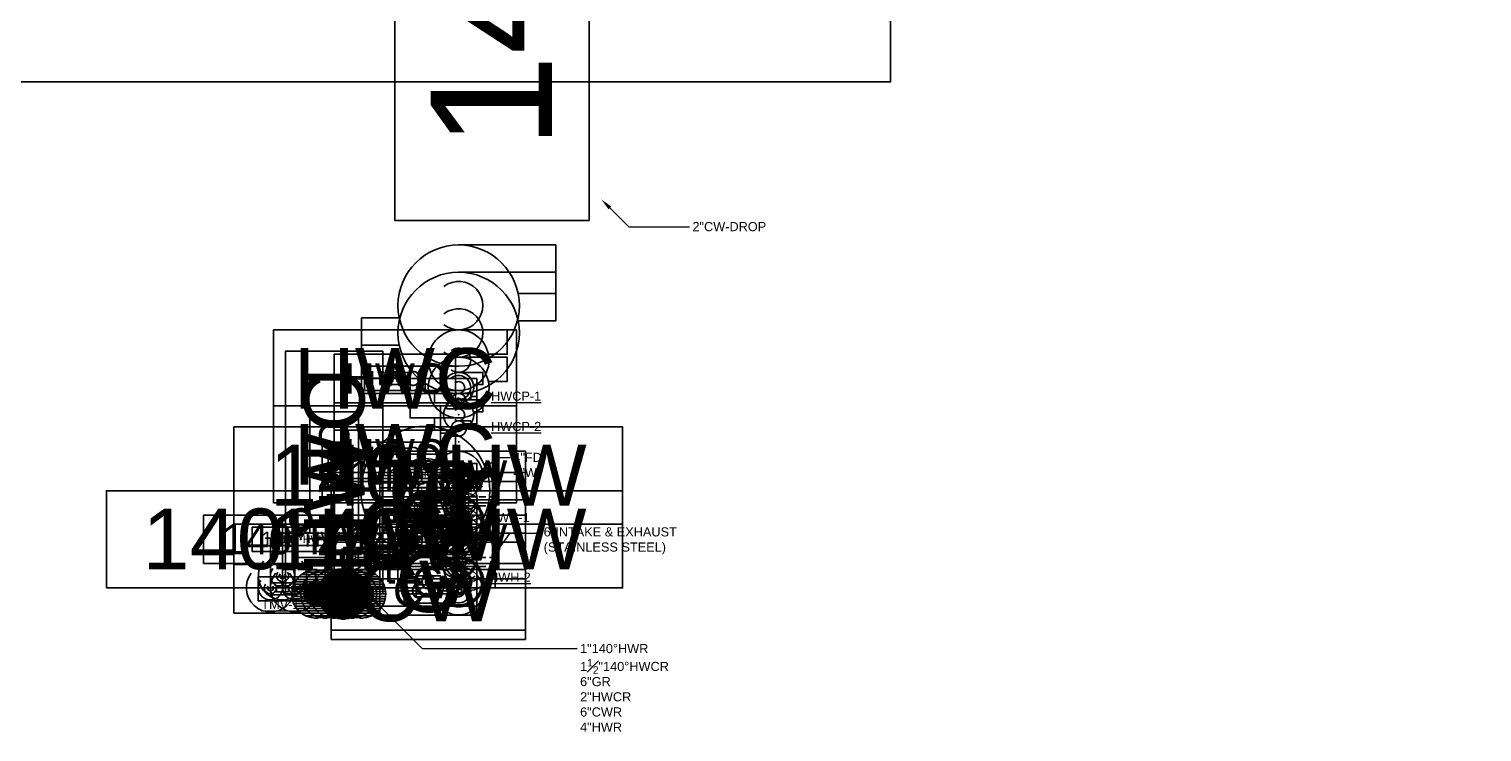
# Model space of a CAD drawing. Extents: x -6836 to 13740, y -142 to 3166.
# Drawn here: x 1045 to 1763, y 472 to 819 of the extents above; entities that cross this region are included whole.
import ezdxf
from ezdxf import colors
from ezdxf.entities.mleader import LeaderData, LeaderLine
from ezdxf.enums import TextEntityAlignment as Align
from ezdxf.math import Vec2, Vec3

# ---------------------------------------------------------------- set-up
doc = ezdxf.new("R2010")
doc.units = 0
doc.header["$LTSCALE"] = 18
doc.header["$MEASUREMENT"] = 0
doc.linetypes.add('VENT', pattern=[0.3, 0.2, -0.1])
for name, color, linetype, lineweight in [('G-ANNO-TEXT', 70, 'Continuous', 0), ('P-GAS-N', 3, 'Continuous', 60), ('P-GAS-N @ 1 (1)', 3, 'Continuous', 60), ('P-GAS-N @ 192', 3, 'Continuous', 60), ('P-GAS-N @ 384', 3, 'Continuous', 60), ('P-GAS-N @ 48', 3, 'Continuous', 60), ('P-GAS-N @ 96', 3, 'Continuous', 60)]:
    doc.layers.add(name, color=color, linetype=linetype, lineweight=lineweight)
for name, color, linetype in [('P-14HW-N', 3, 'Continuous'), ('P-14HW-N @ 1 (1)', 3, 'Continuous'), ('P-14HW-N @ 192', 3, 'Continuous'), ('P-14HW-N @ 384', 3, 'Continuous'), ('P-14HW-N @ 48', 3, 'Continuous'), ('P-14HW-N @ 768', 3, 'Continuous'), ('P-14HW-N @ 96', 3, 'Continuous'), ('P-14HWC-N', 6, 'Continuous'), ('P-14HWC-N @ 1', 6, 'Continuous'), ('P-14HWC-N @ 192', 6, 'Continuous'), ('P-14HWC-N @ 384', 6, 'Continuous'), ('P-14HWC-N @ 48', 6, 'Continuous'), ('P-14HWC-N @ 96', 6, 'Continuous'), ('P-CW-N', 4, 'Continuous'), ('P-CW-N @ 1 (1)', 4, 'Continuous'), ('P-CW-N @ 192', 4, 'Continuous'), ('P-CW-N @ 384', 4, 'Continuous'), ('P-CW-N @ 48', 4, 'Continuous'), ('P-CW-N @ 96', 4, 'Continuous'), ('P-EQMT-N', 3, 'Continuous'), ('P-EQMT-N @ 1', 3, 'Continuous'), ('P-EQMT-N @ 192', 3, 'Continuous'), ('P-EQMT-N @ 384', 3, 'Continuous'), ('P-EQMT-N @ 48', 3, 'Continuous'), ('P-EQMT-N @ 96', 3, 'Continuous'), ('P-HW-N', 1, 'Continuous'), ('P-HW-N @ 1 (1)', 1, 'Continuous'), ('P-HW-N @ 192', 1, 'Continuous'), ('P-HW-N @ 384', 1, 'Continuous'), ('P-HW-N @ 48', 1, 'Continuous'), ('P-HW-N @ 96', 1, 'Continuous'), ('P-HWC-N', 2, 'Continuous'), ('P-HWC-N @ 1 (1)', 2, 'Continuous'), ('P-HWC-N @ 192', 2, 'Continuous'), ('P-HWC-N @ 384', 2, 'Continuous'), ('P-HWC-N @ 48', 2, 'Continuous'), ('P-HWC-N @ 96', 2, 'Continuous'), ('P-SAN-N', 6, 'Continuous'), ('P-SAN-N @ 1 (1)', 6, 'Continuous'), ('P-SAN-N @ 192', 6, 'Continuous'), ('P-SAN-N @ 384', 6, 'Continuous'), ('P-SAN-N @ 48', 6, 'Continuous'), ('P-SAN-N @ 96', 6, 'Continuous'), ('P-SANV-N', 5, 'VENT'), ('P-SANV-N @ 1 (1)', 5, 'VENT'), ('P-SANV-N @ 192', 5, 'VENT'), ('P-SANV-N @ 384', 5, 'VENT'), ('P-SANV-N @ 48', 5, 'VENT'), ('P-SANV-N @ 96', 5, 'VENT'), ('P-TP-N', 6, 'Continuous'), ('P-TP-N @ 1 (1)', 6, 'Continuous'), ('P-TP-N @ 192', 6, 'Continuous'), ('P-TP-N @ 384', 6, 'Continuous'), ('P-TP-N @ 48', 6, 'Continuous'), ('P-TP-N @ 96', 6, 'Continuous')]:
    doc.layers.add(name, color=color, linetype=linetype)
doc.styles.add('Arial', font='arial.ttf')

# ---------------------------------------------------------------- blocks, each defined once
blk = doc.blocks.new('*U8')
at = {"linetype": 'Continuous'}
for p, q in [((0, 0.0312), (0, 0.0856)), ((-0.0224, 0.0652), (0.0206, 0.0652))]:
    blk.add_line(p, q, dxfattribs=at)
blk.add_lwpolyline([(0.0625, -0.0312), (-0.0625, -0.0312), (-0.0625, 0.0312), (0.0625, 0.0312)], close=True, dxfattribs=at)
blk = doc.blocks.new('*U2252')
at = {"layer": 'P-EQMT-N @ 1'}
blk.add_blockref('*U8', (1169.999952, 542.5), dxfattribs=at)
at = {"layer": 'P-EQMT-N @ 192', "xscale": 192, "yscale": 192, "zscale": 192}
blk.add_blockref('*U8', (1169.999952, 542.5), dxfattribs=at)
at = {"layer": 'P-EQMT-N @ 384', "xscale": 384, "yscale": 384, "zscale": 384}
blk.add_blockref('*U8', (1169.999952, 542.5), dxfattribs=at)
at = {"layer": 'P-EQMT-N @ 48', "xscale": 48, "yscale": 48, "zscale": 48}
blk.add_blockref('*U8', (1169.999952, 542.5), dxfattribs=at)
at = {"layer": 'P-EQMT-N @ 96', "xscale": 96, "yscale": 96, "zscale": 96}
blk.add_blockref('*U8', (1169.999952, 542.5), dxfattribs=at)
blk = doc.blocks.new('*U3')
at = {"linetype": 'Continuous'}
blk.add_arc((0, 0), 0.0311, 232.567, 127.433, dxfattribs=at)
blk = doc.blocks.new('*U2253')
at = {"layer": 'P-CW-N @ 1 (1)', "rotation": 270}
blk.add_blockref('*U3', (1176, 543), dxfattribs=at)
at = {"layer": 'P-CW-N @ 192', "xscale": 192, "yscale": 192, "zscale": 192, "rotation": 270}
blk.add_blockref('*U3', (1176, 543), dxfattribs=at)
at = {"layer": 'P-CW-N @ 384', "xscale": 384, "yscale": 384, "zscale": 384, "rotation": 270}
blk.add_blockref('*U3', (1176, 543), dxfattribs=at)
at = {"layer": 'P-CW-N @ 48', "xscale": 48, "yscale": 48, "zscale": 48, "rotation": 270}
blk.add_blockref('*U3', (1176, 543), dxfattribs=at)
at = {"layer": 'P-CW-N @ 96', "xscale": 96, "yscale": 96, "zscale": 96, "rotation": 270}
blk.add_blockref('*U3', (1176, 543), dxfattribs=at)
blk = doc.blocks.new('*U2254')
at = {"layer": 'P-14HW-N @ 1 (1)', "rotation": 270}
blk.add_blockref('*U3', (1164, 543), dxfattribs=at)
at = {"layer": 'P-14HW-N @ 192', "xscale": 192, "yscale": 192, "zscale": 192, "rotation": 270}
blk.add_blockref('*U3', (1164, 543), dxfattribs=at)
at = {"layer": 'P-14HW-N @ 384', "xscale": 384, "yscale": 384, "zscale": 384, "rotation": 270}
blk.add_blockref('*U3', (1164, 543), dxfattribs=at)
at = {"layer": 'P-14HW-N @ 48', "xscale": 48, "yscale": 48, "zscale": 48, "rotation": 270}
blk.add_blockref('*U3', (1164, 543), dxfattribs=at)
at = {"layer": 'P-14HW-N @ 96', "xscale": 96, "yscale": 96, "zscale": 96, "rotation": 270}
blk.add_blockref('*U3', (1164, 543), dxfattribs=at)
blk = doc.blocks.new('*U2255')
at = {"layer": 'P-HW-N @ 1 (1)', "rotation": 270}
blk.add_blockref('*U3', (1170, 549), dxfattribs=at)
at = {"layer": 'P-HW-N @ 192', "xscale": 192, "yscale": 192, "zscale": 192, "rotation": 270}
blk.add_blockref('*U3', (1170, 549), dxfattribs=at)
at = {"layer": 'P-HW-N @ 384', "xscale": 384, "yscale": 384, "zscale": 384, "rotation": 270}
blk.add_blockref('*U3', (1170, 549), dxfattribs=at)
at = {"layer": 'P-HW-N @ 48', "xscale": 48, "yscale": 48, "zscale": 48, "rotation": 270}
blk.add_blockref('*U3', (1170, 549), dxfattribs=at)
at = {"layer": 'P-HW-N @ 96', "xscale": 96, "yscale": 96, "zscale": 96, "rotation": 270}
blk.add_blockref('*U3', (1170, 549), dxfattribs=at)
blk = doc.blocks.new('*U2256')
at = {"layer": 'P-14HW-N @ 1 (1)'}
blk.add_blockref('*U3', (1257, 567), dxfattribs=at)
at = {"layer": 'P-14HW-N @ 192', "xscale": 192, "yscale": 192, "zscale": 192}
blk.add_blockref('*U3', (1257, 567), dxfattribs=at)
at = {"layer": 'P-14HW-N @ 384', "xscale": 384, "yscale": 384, "zscale": 384}
blk.add_blockref('*U3', (1257, 567), dxfattribs=at)
at = {"layer": 'P-14HW-N @ 48', "xscale": 48, "yscale": 48, "zscale": 48}
blk.add_blockref('*U3', (1257, 567), dxfattribs=at)
at = {"layer": 'P-14HW-N @ 96', "xscale": 96, "yscale": 96, "zscale": 96}
blk.add_blockref('*U3', (1257, 567), dxfattribs=at)
blk = doc.blocks.new('*U2257')
at = {"layer": 'P-CW-N @ 1 (1)'}
blk.add_blockref('*U3', (1257, 571.5), dxfattribs=at)
at = {"layer": 'P-CW-N @ 192', "xscale": 192, "yscale": 192, "zscale": 192}
blk.add_blockref('*U3', (1257, 571.5), dxfattribs=at)
at = {"layer": 'P-CW-N @ 384', "xscale": 384, "yscale": 384, "zscale": 384}
blk.add_blockref('*U3', (1257, 571.5), dxfattribs=at)
at = {"layer": 'P-CW-N @ 48', "xscale": 48, "yscale": 48, "zscale": 48}
blk.add_blockref('*U3', (1257, 571.5), dxfattribs=at)
at = {"layer": 'P-CW-N @ 96', "xscale": 96, "yscale": 96, "zscale": 96}
blk.add_blockref('*U3', (1257, 571.5), dxfattribs=at)
blk = doc.blocks.new('*U2258')
at = {"layer": 'P-14HW-N @ 1 (1)'}
blk.add_blockref('*U3', (1257, 598.5), dxfattribs=at)
at = {"layer": 'P-14HW-N @ 192', "xscale": 192, "yscale": 192, "zscale": 192}
blk.add_blockref('*U3', (1257, 598.5), dxfattribs=at)
at = {"layer": 'P-14HW-N @ 384', "xscale": 384, "yscale": 384, "zscale": 384}
blk.add_blockref('*U3', (1257, 598.5), dxfattribs=at)
at = {"layer": 'P-14HW-N @ 48', "xscale": 48, "yscale": 48, "zscale": 48}
blk.add_blockref('*U3', (1257, 598.5), dxfattribs=at)
at = {"layer": 'P-14HW-N @ 96', "xscale": 96, "yscale": 96, "zscale": 96}
blk.add_blockref('*U3', (1257, 598.5), dxfattribs=at)
blk = doc.blocks.new('*U2259')
at = {"layer": 'P-CW-N @ 1 (1)'}
blk.add_blockref('*U3', (1257, 541.5), dxfattribs=at)
at = {"layer": 'P-CW-N @ 192', "xscale": 192, "yscale": 192, "zscale": 192}
blk.add_blockref('*U3', (1257, 541.5), dxfattribs=at)
at = {"layer": 'P-CW-N @ 384', "xscale": 384, "yscale": 384, "zscale": 384}
blk.add_blockref('*U3', (1257, 541.5), dxfattribs=at)
at = {"layer": 'P-CW-N @ 48', "xscale": 48, "yscale": 48, "zscale": 48}
blk.add_blockref('*U3', (1257, 541.5), dxfattribs=at)
at = {"layer": 'P-CW-N @ 96', "xscale": 96, "yscale": 96, "zscale": 96}
blk.add_blockref('*U3', (1257, 541.5), dxfattribs=at)
blk = doc.blocks.new('*U2260')
at = {"layer": 'P-GAS-N @ 1 (1)'}
blk.add_blockref('*U3', (1257, 576), dxfattribs=at)
at = {"layer": 'P-GAS-N @ 192', "xscale": 192, "yscale": 192, "zscale": 192}
blk.add_blockref('*U3', (1257, 576), dxfattribs=at)
at = {"layer": 'P-GAS-N @ 384', "xscale": 384, "yscale": 384, "zscale": 384}
blk.add_blockref('*U3', (1257, 576), dxfattribs=at)
at = {"layer": 'P-GAS-N @ 48', "xscale": 48, "yscale": 48, "zscale": 48}
blk.add_blockref('*U3', (1257, 576), dxfattribs=at)
at = {"layer": 'P-GAS-N @ 96', "xscale": 96, "yscale": 96, "zscale": 96}
blk.add_blockref('*U3', (1257, 576), dxfattribs=at)
blk = doc.blocks.new('*U13')
at = {"linetype": 'Continuous'}
blk.add_lwpolyline([(-0.0556, -0.0556), (0.0556, -0.0556), (0.0556, 0.0556), (-0.0556, 0.0556)], close=True, dxfattribs=at)
at = {"color": 7, "linetype": 'Continuous'}
blk.add_circle((0, 0), 0.01, dxfattribs=at)
blk = doc.blocks.new('*U2261')
at = {"layer": 'P-SAN-N @ 1 (1)'}
blk.add_blockref('*U13', (1240.5, 582), dxfattribs=at)
at = {"layer": 'P-SAN-N @ 192', "xscale": 192, "yscale": 192, "zscale": 192}
blk.add_blockref('*U13', (1240.5, 582), dxfattribs=at)
at = {"layer": 'P-SAN-N @ 384', "xscale": 384, "yscale": 384, "zscale": 384}
blk.add_blockref('*U13', (1240.5, 582), dxfattribs=at)
at = {"layer": 'P-SAN-N @ 48', "xscale": 48, "yscale": 48, "zscale": 48}
blk.add_blockref('*U13', (1240.5, 582), dxfattribs=at)
at = {"layer": 'P-SAN-N @ 96', "xscale": 96, "yscale": 96, "zscale": 96}
blk.add_blockref('*U13', (1240.5, 582), dxfattribs=at)
blk = doc.blocks.new('TrapPrimer')
at = {"linetype": 'Continuous'}
blk.add_circle((0, 0), 0.0829, dxfattribs=at)
at = {"linetype": 'Continuous', "style": 'Arial'}
blk.add_text('TP', height=0.07812, dxfattribs=at).set_placement((0, 0), align=Align.MIDDLE)
blk = doc.blocks.new('*U2262')
at = {"layer": 'P-TP-N @ 1 (1)'}
blk.add_blockref('TrapPrimer', (1240.5, 591), dxfattribs=at)
at = {"layer": 'P-TP-N @ 192', "xscale": 192, "yscale": 192, "zscale": 192}
blk.add_blockref('TrapPrimer', (1240.5, 591), dxfattribs=at)
at = {"layer": 'P-TP-N @ 384', "xscale": 384, "yscale": 384, "zscale": 384}
blk.add_blockref('TrapPrimer', (1240.5, 591), dxfattribs=at)
at = {"layer": 'P-TP-N @ 48', "xscale": 48, "yscale": 48, "zscale": 48}
blk.add_blockref('TrapPrimer', (1240.5, 591), dxfattribs=at)
at = {"layer": 'P-TP-N @ 96', "xscale": 96, "yscale": 96, "zscale": 96}
blk.add_blockref('TrapPrimer', (1240.5, 591), dxfattribs=at)
blk = doc.blocks.new('*U2263')
at = {"layer": 'P-GAS-N @ 1 (1)'}
blk.add_blockref('*U3', (1257, 546), dxfattribs=at)
at = {"layer": 'P-GAS-N @ 192', "xscale": 192, "yscale": 192, "zscale": 192}
blk.add_blockref('*U3', (1257, 546), dxfattribs=at)
at = {"layer": 'P-GAS-N @ 384', "xscale": 384, "yscale": 384, "zscale": 384}
blk.add_blockref('*U3', (1257, 546), dxfattribs=at)
at = {"layer": 'P-GAS-N @ 48', "xscale": 48, "yscale": 48, "zscale": 48}
blk.add_blockref('*U3', (1257, 546), dxfattribs=at)
at = {"layer": 'P-GAS-N @ 96', "xscale": 96, "yscale": 96, "zscale": 96}
blk.add_blockref('*U3', (1257, 546), dxfattribs=at)
blk = doc.blocks.new('*U2264')
at = {"layer": 'P-HWC-N @ 1 (1)', "rotation": 270}
blk.add_blockref('*U3', (1204.5, 558), dxfattribs=at)
at = {"layer": 'P-HWC-N @ 192', "xscale": 192, "yscale": 192, "zscale": 192, "rotation": 270}
blk.add_blockref('*U3', (1204.5, 558), dxfattribs=at)
at = {"layer": 'P-HWC-N @ 384', "xscale": 384, "yscale": 384, "zscale": 384, "rotation": 270}
blk.add_blockref('*U3', (1204.5, 558), dxfattribs=at)
at = {"layer": 'P-HWC-N @ 48', "xscale": 48, "yscale": 48, "zscale": 48, "rotation": 270}
blk.add_blockref('*U3', (1204.5, 558), dxfattribs=at)
at = {"layer": 'P-HWC-N @ 96', "xscale": 96, "yscale": 96, "zscale": 96, "rotation": 270}
blk.add_blockref('*U3', (1204.5, 558), dxfattribs=at)
blk = doc.blocks.new('*U18')
at = {"layer": 'DEFPOINTS'}
blk.add_lwpolyline([(-0.25, -0.0625), (0.25, -0.0625), (0.25, 0.0625), (-0.25, 0.0625)], close=True, dxfattribs=at)
at = {"insert": (0, 0.03957), "char_height": 0.078125, "width": 0.2237834, "attachment_point": 2, "style": 'Arial'}
blk.add_mtext('140%%DHW', dxfattribs=at)
blk = doc.blocks.new('*U2265')
at = {"layer": 'P-14HW-N @ 1 (1)', "linetype": 'ByBlock', "lineweight": -2}
blk.add_blockref('*U18', (1242, 598.5), dxfattribs=at)
at = {"layer": 'P-14HW-N @ 192', "linetype": 'ByBlock', "lineweight": -2, "xscale": 192, "yscale": 192, "zscale": 192}
blk.add_blockref('*U18', (1242, 598.5), dxfattribs=at)
at = {"layer": 'P-14HW-N @ 384', "linetype": 'ByBlock', "lineweight": -2, "xscale": 384, "yscale": 384, "zscale": 384}
blk.add_blockref('*U18', (1242, 598.5), dxfattribs=at)
at = {"layer": 'P-14HW-N @ 48', "linetype": 'ByBlock', "lineweight": -2, "xscale": 48, "yscale": 48, "zscale": 48}
blk.add_blockref('*U18', (1242, 598.5), dxfattribs=at)
at = {"layer": 'P-14HW-N @ 96', "linetype": 'ByBlock', "lineweight": -2, "xscale": 96, "yscale": 96, "zscale": 96}
blk.add_blockref('*U18', (1242, 598.5), dxfattribs=at)
blk = doc.blocks.new('Gas Pipe Type')
at = {"layer": 'DEFPOINTS'}
blk.add_lwpolyline([(-0.125, -0.0625), (0.125, -0.0625), (0.125, 0.0625), (-0.125, 0.0625)], close=True, dxfattribs=at)
at = {"style": 'Arial'}
blk.add_text('G', height=0.0781, dxfattribs=at).set_placement((0, 0), align=Align.MIDDLE)
blk = doc.blocks.new('*U2266')
at = {"layer": 'P-GAS-N @ 1 (1)', "linetype": 'ByBlock', "lineweight": -2}
blk.add_blockref('Gas Pipe Type', (1242, 546), dxfattribs=at)
at = {"layer": 'P-GAS-N @ 192', "linetype": 'ByBlock', "lineweight": -2, "xscale": 192, "yscale": 192, "zscale": 192}
blk.add_blockref('Gas Pipe Type', (1242, 546), dxfattribs=at)
at = {"layer": 'P-GAS-N @ 384', "linetype": 'ByBlock', "lineweight": -2, "xscale": 384, "yscale": 384, "zscale": 384}
blk.add_blockref('Gas Pipe Type', (1242, 546), dxfattribs=at)
at = {"layer": 'P-GAS-N @ 48', "linetype": 'ByBlock', "lineweight": -2, "xscale": 48, "yscale": 48, "zscale": 48}
blk.add_blockref('Gas Pipe Type', (1242, 546), dxfattribs=at)
at = {"layer": 'P-GAS-N @ 96', "linetype": 'ByBlock', "lineweight": -2, "xscale": 96, "yscale": 96, "zscale": 96}
blk.add_blockref('Gas Pipe Type', (1242, 546), dxfattribs=at)
blk = doc.blocks.new('*U2267')
at = {"layer": 'P-GAS-N @ 1 (1)', "linetype": 'ByBlock', "lineweight": -2}
blk.add_blockref('Gas Pipe Type', (1242, 576), dxfattribs=at)
at = {"layer": 'P-GAS-N @ 192', "linetype": 'ByBlock', "lineweight": -2, "xscale": 192, "yscale": 192, "zscale": 192}
blk.add_blockref('Gas Pipe Type', (1242, 576), dxfattribs=at)
at = {"layer": 'P-GAS-N @ 384', "linetype": 'ByBlock', "lineweight": -2, "xscale": 384, "yscale": 384, "zscale": 384}
blk.add_blockref('Gas Pipe Type', (1242, 576), dxfattribs=at)
at = {"layer": 'P-GAS-N @ 48', "linetype": 'ByBlock', "lineweight": -2, "xscale": 48, "yscale": 48, "zscale": 48}
blk.add_blockref('Gas Pipe Type', (1242, 576), dxfattribs=at)
at = {"layer": 'P-GAS-N @ 96', "linetype": 'ByBlock', "lineweight": -2, "xscale": 96, "yscale": 96, "zscale": 96}
blk.add_blockref('Gas Pipe Type', (1242, 576), dxfattribs=at)
blk = doc.blocks.new('*U17')
at = {"layer": 'DEFPOINTS'}
blk.add_lwpolyline([(-0.125, -0.0625), (0.125, -0.0625), (0.125, 0.0625), (-0.125, 0.0625)], close=True, dxfattribs=at)
at = {"style": 'Arial'}
blk.add_text('CW', height=0.07812, dxfattribs=at).set_placement((0, 0), align=Align.MIDDLE)
blk = doc.blocks.new('*U2268')
at = {"layer": 'P-CW-N @ 1 (1)', "linetype": 'ByBlock', "lineweight": -2}
blk.add_blockref('*U17', (1242, 541.5), dxfattribs=at)
at = {"layer": 'P-CW-N @ 192', "linetype": 'ByBlock', "lineweight": -2, "xscale": 192, "yscale": 192, "zscale": 192}
blk.add_blockref('*U17', (1242, 541.5), dxfattribs=at)
at = {"layer": 'P-CW-N @ 384', "linetype": 'ByBlock', "lineweight": -2, "xscale": 384, "yscale": 384, "zscale": 384}
blk.add_blockref('*U17', (1242, 541.5), dxfattribs=at)
at = {"layer": 'P-CW-N @ 48', "linetype": 'ByBlock', "lineweight": -2, "xscale": 48, "yscale": 48, "zscale": 48}
blk.add_blockref('*U17', (1242, 541.5), dxfattribs=at)
at = {"layer": 'P-CW-N @ 96', "linetype": 'ByBlock', "lineweight": -2, "xscale": 96, "yscale": 96, "zscale": 96}
blk.add_blockref('*U17', (1242, 541.5), dxfattribs=at)
blk = doc.blocks.new('*U2269')
at = {"layer": 'P-CW-N @ 1 (1)', "linetype": 'ByBlock', "lineweight": -2}
blk.add_blockref('*U17', (1242, 571.5), dxfattribs=at)
at = {"layer": 'P-CW-N @ 192', "linetype": 'ByBlock', "lineweight": -2, "xscale": 192, "yscale": 192, "zscale": 192}
blk.add_blockref('*U17', (1242, 571.5), dxfattribs=at)
at = {"layer": 'P-CW-N @ 384', "linetype": 'ByBlock', "lineweight": -2, "xscale": 384, "yscale": 384, "zscale": 384}
blk.add_blockref('*U17', (1242, 571.5), dxfattribs=at)
at = {"layer": 'P-CW-N @ 48', "linetype": 'ByBlock', "lineweight": -2, "xscale": 48, "yscale": 48, "zscale": 48}
blk.add_blockref('*U17', (1242, 571.5), dxfattribs=at)
at = {"layer": 'P-CW-N @ 96', "linetype": 'ByBlock', "lineweight": -2, "xscale": 96, "yscale": 96, "zscale": 96}
blk.add_blockref('*U17', (1242, 571.5), dxfattribs=at)
blk = doc.blocks.new('*U2270')
at = {"layer": 'P-14HW-N @ 1 (1)', "linetype": 'ByBlock', "lineweight": -2}
blk.add_blockref('*U18', (1242, 567), dxfattribs=at)
at = {"layer": 'P-14HW-N @ 192', "linetype": 'ByBlock', "lineweight": -2, "xscale": 192, "yscale": 192, "zscale": 192}
blk.add_blockref('*U18', (1242, 567), dxfattribs=at)
at = {"layer": 'P-14HW-N @ 384', "linetype": 'ByBlock', "lineweight": -2, "xscale": 384, "yscale": 384, "zscale": 384}
blk.add_blockref('*U18', (1242, 567), dxfattribs=at)
at = {"layer": 'P-14HW-N @ 48', "linetype": 'ByBlock', "lineweight": -2, "xscale": 48, "yscale": 48, "zscale": 48}
blk.add_blockref('*U18', (1242, 567), dxfattribs=at)
at = {"layer": 'P-14HW-N @ 96', "linetype": 'ByBlock', "lineweight": -2, "xscale": 96, "yscale": 96, "zscale": 96}
blk.add_blockref('*U18', (1242, 567), dxfattribs=at)
blk = doc.blocks.new('*U23')
h = blk.add_hatch()
h.set_pattern_fill('ANSI31', color=256, scale=0.025, angle=135)
edge = h.paths.add_edge_path()
edge.add_arc((0, 0), 0.0313, 0, 360)
blk.add_circle((0, 0), 0.0312)
blk = doc.blocks.new('*U2277')
at = {"layer": 'P-HW-N @ 1 (1)'}
blk.add_blockref('*U23', (1186.5, 540), dxfattribs=at)
at = {"layer": 'P-HW-N @ 192', "xscale": 192, "yscale": 192, "zscale": 192}
blk.add_blockref('*U23', (1186.5, 540), dxfattribs=at)
at = {"layer": 'P-HW-N @ 384', "xscale": 384, "yscale": 384, "zscale": 384}
blk.add_blockref('*U23', (1186.5, 540), dxfattribs=at)
at = {"layer": 'P-HW-N @ 48', "xscale": 48, "yscale": 48, "zscale": 48}
blk.add_blockref('*U23', (1186.5, 540), dxfattribs=at)
at = {"layer": 'P-HW-N @ 96', "xscale": 96, "yscale": 96, "zscale": 96}
blk.add_blockref('*U23', (1186.5, 540), dxfattribs=at)
blk = doc.blocks.new('*U2278')
at = {"layer": 'P-CW-N @ 1 (1)'}
blk.add_blockref('*U23', (1191, 540), dxfattribs=at)
at = {"layer": 'P-CW-N @ 192', "xscale": 192, "yscale": 192, "zscale": 192}
blk.add_blockref('*U23', (1191, 540), dxfattribs=at)
at = {"layer": 'P-CW-N @ 384', "xscale": 384, "yscale": 384, "zscale": 384}
blk.add_blockref('*U23', (1191, 540), dxfattribs=at)
at = {"layer": 'P-CW-N @ 48', "xscale": 48, "yscale": 48, "zscale": 48}
blk.add_blockref('*U23', (1191, 540), dxfattribs=at)
at = {"layer": 'P-CW-N @ 96', "xscale": 96, "yscale": 96, "zscale": 96}
blk.add_blockref('*U23', (1191, 540), dxfattribs=at)
blk = doc.blocks.new('*U2279')
at = {"layer": 'P-HWC-N @ 1 (1)'}
blk.add_blockref('*U23', (1195.5, 540), dxfattribs=at)
at = {"layer": 'P-HWC-N @ 192', "xscale": 192, "yscale": 192, "zscale": 192}
blk.add_blockref('*U23', (1195.5, 540), dxfattribs=at)
at = {"layer": 'P-HWC-N @ 384', "xscale": 384, "yscale": 384, "zscale": 384}
blk.add_blockref('*U23', (1195.5, 540), dxfattribs=at)
at = {"layer": 'P-HWC-N @ 48', "xscale": 48, "yscale": 48, "zscale": 48}
blk.add_blockref('*U23', (1195.5, 540), dxfattribs=at)
at = {"layer": 'P-HWC-N @ 96', "xscale": 96, "yscale": 96, "zscale": 96}
blk.add_blockref('*U23', (1195.5, 540), dxfattribs=at)
blk = doc.blocks.new('*U2280')
at = {"layer": 'P-GAS-N @ 1 (1)'}
blk.add_blockref('*U23', (1200, 540), dxfattribs=at)
at = {"layer": 'P-GAS-N @ 192', "xscale": 192, "yscale": 192, "zscale": 192}
blk.add_blockref('*U23', (1200, 540), dxfattribs=at)
at = {"layer": 'P-GAS-N @ 384', "xscale": 384, "yscale": 384, "zscale": 384}
blk.add_blockref('*U23', (1200, 540), dxfattribs=at)
at = {"layer": 'P-GAS-N @ 48', "xscale": 48, "yscale": 48, "zscale": 48}
blk.add_blockref('*U23', (1200, 540), dxfattribs=at)
at = {"layer": 'P-GAS-N @ 96', "xscale": 96, "yscale": 96, "zscale": 96}
blk.add_blockref('*U23', (1200, 540), dxfattribs=at)
blk = doc.blocks.new('*U2281')
at = {"layer": 'P-14HWC-N @ 1'}
blk.add_blockref('*U23', (1204.5, 540), dxfattribs=at)
at = {"layer": 'P-14HWC-N @ 192', "xscale": 192, "yscale": 192, "zscale": 192}
blk.add_blockref('*U23', (1204.5, 540), dxfattribs=at)
at = {"layer": 'P-14HWC-N @ 384', "xscale": 384, "yscale": 384, "zscale": 384}
blk.add_blockref('*U23', (1204.5, 540), dxfattribs=at)
at = {"layer": 'P-14HWC-N @ 48', "xscale": 48, "yscale": 48, "zscale": 48}
blk.add_blockref('*U23', (1204.5, 540), dxfattribs=at)
at = {"layer": 'P-14HWC-N @ 96', "xscale": 96, "yscale": 96, "zscale": 96}
blk.add_blockref('*U23', (1204.5, 540), dxfattribs=at)
blk = doc.blocks.new('*U2282')
at = {"layer": 'P-14HW-N @ 1 (1)'}
blk.add_blockref('*U23', (1209, 540), dxfattribs=at)
at = {"layer": 'P-14HW-N @ 192', "xscale": 192, "yscale": 192, "zscale": 192}
blk.add_blockref('*U23', (1209, 540), dxfattribs=at)
at = {"layer": 'P-14HW-N @ 384', "xscale": 384, "yscale": 384, "zscale": 384}
blk.add_blockref('*U23', (1209, 540), dxfattribs=at)
at = {"layer": 'P-14HW-N @ 48', "xscale": 48, "yscale": 48, "zscale": 48}
blk.add_blockref('*U23', (1209, 540), dxfattribs=at)
at = {"layer": 'P-14HW-N @ 96', "xscale": 96, "yscale": 96, "zscale": 96}
blk.add_blockref('*U23', (1209, 540), dxfattribs=at)
blk = doc.blocks.new('*U6')
at = {"color": 0}
for points in [[(0, 0.2188), (0.125, 0.2188), (0.125, 0.1562), (0.0765, 0.1562)], [(0, 0.0625), (-0.125, 0.0625), (-0.125, 0.125), (-0.0765, 0.125)]]:
    blk.add_lwpolyline(points, dxfattribs=at)
blk.add_circle((0, 0.1406), 0.0781, dxfattribs=at)
at = {"color": 0, "linetype": 'Continuous'}
blk.add_arc((0, 0.1406), 0.0311, 232.567, 127.433, dxfattribs=at)
blk = doc.blocks.new('*U2283')
at = {"layer": 'P-HWC-N @ 1 (1)'}
blk.add_blockref('*U6', (1257, 628.5), dxfattribs=at)
at = {"layer": 'P-HWC-N @ 192', "xscale": 192, "yscale": 192, "zscale": 192}
blk.add_blockref('*U6', (1257, 628.5), dxfattribs=at)
at = {"layer": 'P-HWC-N @ 384', "xscale": 384, "yscale": 384, "zscale": 384}
blk.add_blockref('*U6', (1257, 628.5), dxfattribs=at)
at = {"layer": 'P-HWC-N @ 48', "xscale": 48, "yscale": 48, "zscale": 48}
blk.add_blockref('*U6', (1257, 628.5), dxfattribs=at)
at = {"layer": 'P-HWC-N @ 96', "xscale": 96, "yscale": 96, "zscale": 96}
blk.add_blockref('*U6', (1257, 628.5), dxfattribs=at)
blk = doc.blocks.new('*U2284')
at = {"layer": 'P-HWC-N @ 1 (1)'}
blk.add_blockref('*U6', (1257, 615), dxfattribs=at)
at = {"layer": 'P-HWC-N @ 192', "xscale": 192, "yscale": 192, "zscale": 192}
blk.add_blockref('*U6', (1257, 615), dxfattribs=at)
at = {"layer": 'P-HWC-N @ 384', "xscale": 384, "yscale": 384, "zscale": 384}
blk.add_blockref('*U6', (1257, 615), dxfattribs=at)
at = {"layer": 'P-HWC-N @ 48', "xscale": 48, "yscale": 48, "zscale": 48}
blk.add_blockref('*U6', (1257, 615), dxfattribs=at)
at = {"layer": 'P-HWC-N @ 96', "xscale": 96, "yscale": 96, "zscale": 96}
blk.add_blockref('*U6', (1257, 615), dxfattribs=at)
blk = doc.blocks.new('*U16')
at = {"layer": 'DEFPOINTS'}
blk.add_lwpolyline([(-0.15625, -0.0625), (0.15625, -0.0625), (0.15625, 0.0625), (-0.15625, 0.0625)], close=True, dxfattribs=at)
at = {"style": 'Arial'}
blk.add_text('HWC', height=0.078125, dxfattribs=at).set_placement((0, 0), align=Align.MIDDLE)
blk = doc.blocks.new('*U2286')
at = {"layer": 'P-HWC-N @ 1 (1)', "linetype": 'ByBlock', "lineweight": -2}
blk.add_blockref('*U16', (1225.5, 646.5), dxfattribs=at)
at = {"layer": 'P-HWC-N @ 192', "linetype": 'ByBlock', "lineweight": -2, "xscale": 192, "yscale": 192, "zscale": 192}
blk.add_blockref('*U16', (1225.5, 646.5), dxfattribs=at)
at = {"layer": 'P-HWC-N @ 384', "linetype": 'ByBlock', "lineweight": -2, "xscale": 384, "yscale": 384, "zscale": 384}
blk.add_blockref('*U16', (1225.5, 646.5), dxfattribs=at)
at = {"layer": 'P-HWC-N @ 48', "linetype": 'ByBlock', "lineweight": -2, "xscale": 48, "yscale": 48, "zscale": 48}
blk.add_blockref('*U16', (1225.5, 646.5), dxfattribs=at)
at = {"layer": 'P-HWC-N @ 96', "linetype": 'ByBlock', "lineweight": -2, "xscale": 96, "yscale": 96, "zscale": 96}
blk.add_blockref('*U16', (1225.5, 646.5), dxfattribs=at)
blk = doc.blocks.new('*U2287')
at = {"layer": 'P-HWC-N @ 1 (1)', "linetype": 'ByBlock', "lineweight": -2}
blk.add_blockref('*U16', (1225.5, 609), dxfattribs=at)
at = {"layer": 'P-HWC-N @ 192', "linetype": 'ByBlock', "lineweight": -2, "xscale": 192, "yscale": 192, "zscale": 192}
blk.add_blockref('*U16', (1225.5, 609), dxfattribs=at)
at = {"layer": 'P-HWC-N @ 384', "linetype": 'ByBlock', "lineweight": -2, "xscale": 384, "yscale": 384, "zscale": 384}
blk.add_blockref('*U16', (1225.5, 609), dxfattribs=at)
at = {"layer": 'P-HWC-N @ 48', "linetype": 'ByBlock', "lineweight": -2, "xscale": 48, "yscale": 48, "zscale": 48}
blk.add_blockref('*U16', (1225.5, 609), dxfattribs=at)
at = {"layer": 'P-HWC-N @ 96', "linetype": 'ByBlock', "lineweight": -2, "xscale": 96, "yscale": 96, "zscale": 96}
blk.add_blockref('*U16', (1225.5, 609), dxfattribs=at)
blk = doc.blocks.new('*U2288')
at = {"layer": 'P-HWC-N @ 1 (1)', "linetype": 'ByBlock', "lineweight": -2, "rotation": 89.99999999999999}
blk.add_blockref('*U16', (1195.5, 600), dxfattribs=at)
at = {"layer": 'P-HWC-N @ 192', "linetype": 'ByBlock', "lineweight": -2, "xscale": 192.0000000000003, "yscale": 192.0000000000003, "zscale": 192.0000000000003, "rotation": 89.99999999999999}
blk.add_blockref('*U16', (1195.5, 600), dxfattribs=at)
at = {"layer": 'P-HWC-N @ 384', "linetype": 'ByBlock', "lineweight": -2, "xscale": 384.0000000000005, "yscale": 384.0000000000005, "zscale": 384.0000000000005, "rotation": 89.99999999999999}
blk.add_blockref('*U16', (1195.5, 600), dxfattribs=at)
at = {"layer": 'P-HWC-N @ 48', "linetype": 'ByBlock', "lineweight": -2, "xscale": 48.00000000000006, "yscale": 48.00000000000006, "zscale": 48.00000000000006, "rotation": 89.99999999999999}
blk.add_blockref('*U16', (1195.5, 600), dxfattribs=at)
at = {"layer": 'P-HWC-N @ 96', "linetype": 'ByBlock', "lineweight": -2, "xscale": 96.00000000000013, "yscale": 96.00000000000013, "zscale": 96.00000000000013, "rotation": 89.99999999999999}
blk.add_blockref('*U16', (1195.5, 600), dxfattribs=at)
blk = doc.blocks.new('*U2289')
at = {"layer": 'P-14HW-N @ 1 (1)', "linetype": 'ByBlock', "lineweight": -2}
blk.add_blockref('*U18', (1179, 567), dxfattribs=at)
at = {"layer": 'P-14HW-N @ 192', "linetype": 'ByBlock', "lineweight": -2, "xscale": 192, "yscale": 192, "zscale": 192}
blk.add_blockref('*U18', (1179, 567), dxfattribs=at)
at = {"layer": 'P-14HW-N @ 384', "linetype": 'ByBlock', "lineweight": -2, "xscale": 384, "yscale": 384, "zscale": 384}
blk.add_blockref('*U18', (1179, 567), dxfattribs=at)
at = {"layer": 'P-14HW-N @ 48', "linetype": 'ByBlock', "lineweight": -2, "xscale": 48, "yscale": 48, "zscale": 48}
blk.add_blockref('*U18', (1179, 567), dxfattribs=at)
at = {"layer": 'P-14HW-N @ 96', "linetype": 'ByBlock', "lineweight": -2, "xscale": 96, "yscale": 96, "zscale": 96}
blk.add_blockref('*U18', (1179, 567), dxfattribs=at)
blk = doc.blocks.new('*U35')
at = {"linetype": 'Continuous'}
blk.add_arc((0, 0), 0.0311, 52.567, 307.433, dxfattribs=at)
blk = doc.blocks.new('*U2328')
at = {"layer": 'P-SANV-N @ 1 (1)'}
blk.add_blockref('*U35', (1261.5, 583.5), dxfattribs=at)
at = {"layer": 'P-SANV-N @ 192', "xscale": 192, "yscale": 192, "zscale": 192}
blk.add_blockref('*U35', (1261.5, 583.5), dxfattribs=at)
at = {"layer": 'P-SANV-N @ 384', "xscale": 384, "yscale": 384, "zscale": 384}
blk.add_blockref('*U35', (1261.5, 583.5), dxfattribs=at)
at = {"layer": 'P-SANV-N @ 48', "xscale": 48, "yscale": 48, "zscale": 48}
blk.add_blockref('*U35', (1261.5, 583.5), dxfattribs=at)
at = {"layer": 'P-SANV-N @ 96', "xscale": 96, "yscale": 96, "zscale": 96}
blk.add_blockref('*U35', (1261.5, 583.5), dxfattribs=at)
blk = doc.blocks.new('*U2329')
at = {"layer": 'P-SANV-N @ 1 (1)'}
blk.add_blockref('*U35', (1261.5, 553.5), dxfattribs=at)
at = {"layer": 'P-SANV-N @ 192', "xscale": 192, "yscale": 192, "zscale": 192}
blk.add_blockref('*U35', (1261.5, 553.5), dxfattribs=at)
at = {"layer": 'P-SANV-N @ 384', "xscale": 384, "yscale": 384, "zscale": 384}
blk.add_blockref('*U35', (1261.5, 553.5), dxfattribs=at)
at = {"layer": 'P-SANV-N @ 48', "xscale": 48, "yscale": 48, "zscale": 48}
blk.add_blockref('*U35', (1261.5, 553.5), dxfattribs=at)
at = {"layer": 'P-SANV-N @ 96', "xscale": 96, "yscale": 96, "zscale": 96}
blk.add_blockref('*U35', (1261.5, 553.5), dxfattribs=at)
blk = doc.blocks.new('*U2330')
at = {"layer": 'P-SANV-N @ 1 (1)'}
blk.add_blockref('*U35', (1261.5, 588), dxfattribs=at)
at = {"layer": 'P-SANV-N @ 192', "xscale": 192, "yscale": 192, "zscale": 192}
blk.add_blockref('*U35', (1261.5, 588), dxfattribs=at)
at = {"layer": 'P-SANV-N @ 384', "xscale": 384, "yscale": 384, "zscale": 384}
blk.add_blockref('*U35', (1261.5, 588), dxfattribs=at)
at = {"layer": 'P-SANV-N @ 48', "xscale": 48, "yscale": 48, "zscale": 48}
blk.add_blockref('*U35', (1261.5, 588), dxfattribs=at)
at = {"layer": 'P-SANV-N @ 96', "xscale": 96, "yscale": 96, "zscale": 96}
blk.add_blockref('*U35', (1261.5, 588), dxfattribs=at)
blk = doc.blocks.new('*U2331')
at = {"layer": 'P-SANV-N @ 1 (1)'}
blk.add_blockref('*U35', (1261.5, 558), dxfattribs=at)
at = {"layer": 'P-SANV-N @ 192', "xscale": 192, "yscale": 192, "zscale": 192}
blk.add_blockref('*U35', (1261.5, 558), dxfattribs=at)
at = {"layer": 'P-SANV-N @ 384', "xscale": 384, "yscale": 384, "zscale": 384}
blk.add_blockref('*U35', (1261.5, 558), dxfattribs=at)
at = {"layer": 'P-SANV-N @ 48', "xscale": 48, "yscale": 48, "zscale": 48}
blk.add_blockref('*U35', (1261.5, 558), dxfattribs=at)
at = {"layer": 'P-SANV-N @ 96', "xscale": 96, "yscale": 96, "zscale": 96}
blk.add_blockref('*U35', (1261.5, 558), dxfattribs=at)
blk = doc.blocks.new('*U2911')
at = {"layer": 'P-14HW-N @ 768', "linetype": 'ByBlock', "lineweight": -2, "xscale": 768, "yscale": 768, "zscale": 768, "rotation": 90}
blk.add_blockref('*U18', (1273.5, 916.5), dxfattribs=at)

msp = doc.modelspace()

# ---------------------------------------------------------------- linework, layer by layer
at = {"layer": 'DEFPOINTS'}
msp.add_lwpolyline([(551.47902, 793.04182), (1470.39165, 793.04182), (1470.39165, 1223.3146), (551.47902, 1223.3146)], close=True, dxfattribs=at)
at = {"layer": 'P-14HW-N'}
for p, q in [((1218, 598.5), (1230, 598.5)), ((1218, 564), (1218, 598.5)), ((1257, 598.5), (1254, 598.5)), ((1164, 543), (1164, 567)), ((1167, 567), (1164, 567)), ((1230, 567), (1191, 567)), ((1257, 567), (1254, 567)), ((1218, 540), (1218, 556.5)), ((1210.5, 540), (1218, 540))]:
    msp.add_line(p, q, dxfattribs=at)
at = {"layer": 'P-CW-N'}
for p, q in [((1227, 568.5), (1227, 571.5)), ((1227, 571.5), (1236, 571.5)), ((1248, 571.5), (1257, 571.5)), ((1227, 541.5), (1227, 565.5)), ((1176, 543), (1176, 558)), ((1176, 558), (1194, 558)), ((1191, 541.5), (1191, 558)), ((1201.5, 558), (1203, 558)), ((1206, 558), (1227, 558)), ((1236, 541.5), (1227, 541.5)), ((1257, 541.5), (1248, 541.5))]:
    msp.add_line(p, q, dxfattribs=at)
at = {"layer": 'P-EQMT-N'}
for centre in [(1257.125, 586.625), (1256.75, 556.75)]:
    msp.add_circle(centre, 9, dxfattribs=at)
at = {"layer": 'P-GAS-N'}
for p, q in [((1222.5, 576), (1236, 576)), ((1222.5, 568.5), (1222.5, 576)), ((1248, 576), (1257, 576)), ((1200, 562.5), (1203, 562.5)), ((1200, 541.5), (1200, 562.5)), ((1206, 562.5), (1222.5, 562.5)), ((1222.5, 559.5), (1222.5, 565.5)), ((1222.5, 556.5), (1222.5, 546)), ((1225.5, 546), (1222.5, 546)), ((1236, 546), (1230, 546)), ((1257, 546), (1248, 546))]:
    msp.add_line(p, q, dxfattribs=at)
at = {"layer": 'P-HW-N'}
for p, q in [((1170, 549), (1170, 552)), ((1174.5, 552), (1170, 552)), ((1186.5, 552), (1177.5, 552)), ((1186.5, 552), (1186.5, 541.5))]:
    msp.add_line(p, q, dxfattribs=at)
at = {"layer": 'P-HWC-N'}
for p, q in [((1195.5, 646.5), (1195.5, 607.5)), ((1218, 646.5), (1195.5, 646.5)), ((1266, 646.5), (1233, 646.5)), ((1266, 646.5), (1266, 637.5)), ((1248, 633), (1251, 633)), ((1248, 610.5), (1248, 633)), ((1266, 637.5), (1263, 637.5)), ((1266, 637.5), (1266, 624)), ((1248, 619.5), (1251, 619.5)), ((1266, 624), (1263, 624)), ((1204.5, 609), (1204.5, 558)), ((1218, 609), (1204.5, 609)), ((1248, 609), (1233, 609)), ((1195.5, 592.5), (1195.5, 541.5))]:
    msp.add_line(p, q, dxfattribs=at)
at = {"layer": 'P-SANV-N'}
for p, q in [((1273.5, 589.5), (1273.5, 586.5)), ((1261.5, 588), (1273.5, 588)), ((1261.5, 583.5), (1273.5, 583.5)), ((1273.5, 585), (1273.5, 582)), ((1261.5, 558), (1273.5, 558)), ((1261.5, 553.5), (1273.5, 553.5)), ((1273.5, 559.5), (1273.5, 556.5)), ((1273.5, 555), (1273.5, 552))]:
    msp.add_line(p, q, dxfattribs=at)

# ---------------------------------------------------------------- block references
at = {"layer": 'P-14HW-N'}
for name in ['*U2911', '*U2265', '*U2258', '*U2289', '*U2270', '*U2256', '*U2254', '*U2282']:
    msp.add_blockref(name, (0, 0), dxfattribs=at)
at = {"layer": 'P-14HWC-N'}
msp.add_blockref('*U2281', (0, 0), dxfattribs=at)
at = {"layer": 'P-CW-N'}
for name in ['*U2269', '*U2257', '*U2268', '*U2259', '*U2253', '*U2278']:
    msp.add_blockref(name, (0, 0), dxfattribs=at)
at = {"layer": 'P-EQMT-N'}
msp.add_blockref('*U2252', (0, 0), dxfattribs=at)
at = {"layer": 'P-GAS-N'}
for name in ['*U2267', '*U2260', '*U2266', '*U2263', '*U2280']:
    msp.add_blockref(name, (0, 0), dxfattribs=at)
at = {"layer": 'P-HW-N'}
for name in ['*U2255', '*U2277']:
    msp.add_blockref(name, (0, 0), dxfattribs=at)
at = {"layer": 'P-HWC-N'}
for name in ['*U2283', '*U2284', '*U2286', '*U2288', '*U2287', '*U2264', '*U2279']:
    msp.add_blockref(name, (0, 0), dxfattribs=at)
at = {"layer": 'P-SAN-N'}
msp.add_blockref('*U2261', (0, 0), dxfattribs=at)
at = {"layer": 'P-SANV-N'}
for name in ['*U2330', '*U2328', '*U2331', '*U2329']:
    msp.add_blockref(name, (0, 0), dxfattribs=at)
at = {"layer": 'P-TP-N'}
msp.add_blockref('*U2262', (0, 0), dxfattribs=at)

# ---------------------------------------------------------------- texts
at = {"layer": 'G-ANNO-TEXT', "char_height": 4.5, "attachment_point": 1, "style": 'Arial'}
for s, insert, width in [('{\\LHWCP-1}', (1273, 640), 68), ('{\\LHWCP-2}', (1273, 625), 68), ('{\\LHWH-1}', (1271.5, 580), 68), ('{\\LHWH-2}', (1272, 550.5), 15), ('{\\LTMV-1}', (1159.5, 537), 68)]:
    msp.add_mtext(s, dxfattribs=dict(at, insert=insert, width=width))

# ---------------------------------------------------------------- leaders
at = {"layer": 'G-ANNO-TEXT'}
ml = msp.add_multileader_mtext('Standard', dxfattribs=at)
ml.set_content('4"CW\\P3"G(700 CFH)\\P4"140%%DHW\\P6"INT-VTR(SCHEDULE 80 CPVC)\\P6"EXH-VTR(SCHEDULE 80 CPVC)\\P(TYPICAL FOR 4)', color=256, style='Arial')
ml.set_leader_properties(color=256, linetype='ByLayer', lineweight=-1)
ml.build(insert=Vec2(0, 0))
ml.multileader.update_dxf_attribs({"has_dogleg": 0, "dogleg_length": 0.125, "arrow_head_size": 6, "scale": 48})
ctx = ml.context
ctx.base_point, ctx.scale, ctx.char_height, ctx.arrow_head_size, ctx.landing_gap_size, ctx.plane_origin = Vec3(1371, 880.5), 48, 4.5, 6, 1.5, Vec3(1327.5, 889.5)
notes = []
notes.append((ctx, [(0, (1, 1, 0), (1365, 880.5), (1, 0), 6, [(0, [(1327.5, 889.5), (1336.5, 880.5)], 0, [])])]))
ctx.mtext.insert, ctx.mtext.flow_direction = Vec3(1372.5, 883.41149), 5
ml = msp.add_multileader_mtext('Standard', dxfattribs=at)
ml.set_content('2"W&T WITH 18"STANDPIPE', color=256, style='Arial')
ml.set_leader_properties(color=256, linetype='ByLayer', lineweight=-1)
ml.build(insert=Vec2(0, 0))
ml.multileader.update_dxf_attribs({"has_dogleg": 0, "dogleg_length": 0.125, "arrow_head_size": 6, "scale": 48})
ctx = ml.context
ctx.base_point, ctx.scale, ctx.char_height, ctx.arrow_head_size, ctx.landing_gap_size, ctx.plane_origin = Vec3(-559, 784.7428), 48, 4.5, 6, 1.5, Vec3(-754, 771.2428)
notes.append((ctx, [(0, (1, 1, 0), (-565, 784.7428), (1, 0), 6, [(0, [(-754, 771.2428), (-617.5, 784.7428)], 0, [])])]))
ctx.mtext.insert, ctx.mtext.width, ctx.mtext.flow_direction = Vec3(-557.5, 787.03117), 53.7660577, 5
ml = msp.add_multileader_mtext('Standard', dxfattribs=at)
ml.set_content('2"CW-DROP', color=256, style='Arial')
ml.set_leader_properties(color=256, linetype='ByLayer', lineweight=-1)
ml.build(insert=Vec2(0, 0))
ml.multileader.update_dxf_attribs({"has_dogleg": 0, "dogleg_length": 0.125, "arrow_head_size": 6, "scale": 48})
ctx = ml.context
ctx.base_point, ctx.scale, ctx.char_height, ctx.arrow_head_size, ctx.landing_gap_size, ctx.plane_origin = Vec3(1371, 721.5), 48, 4.5, 6, 1.5, Vec3(1327.5, 738)
notes.append((ctx, [(0, (1, 1, 0), (1365, 721.5), (1, 0), 6, [(0, [(1327.5, 735), (1341, 721.5)], 0, [])])]))
ctx.mtext.insert, ctx.mtext.flow_direction = Vec3(1372.5, 723.78837), 5
ml = msp.add_multileader_mtext('Standard', dxfattribs=at)
ml.set_content('4"FD\\P4"W', color=256, style='Arial')
ml.set_leader_properties(color=256, linetype='ByLayer', lineweight=-1)
ml.build(insert=Vec2(0, 0))
ml.multileader.update_dxf_attribs({"has_dogleg": 0, "dogleg_length": 0.125, "arrow_head_size": 6, "scale": 48})
ctx = ml.context
ctx.base_point, ctx.scale, ctx.char_height, ctx.arrow_head_size, ctx.landing_gap_size, ctx.plane_origin = Vec3(1282.5, 607.5), 48, 4.5, 6, 1.5, Vec3(1239, 584)
notes.append((ctx, [(0, (1, 1, 0), (1276.5, 607.5), (1, 0), 6, [(0, [(1245, 584), (1276.5, 607.5)], 0, [])])]))
ctx.mtext.insert, ctx.mtext.flow_direction = Vec3(1284, 609.75), 5
ml = msp.add_multileader_mtext('Standard', dxfattribs=at)
ml.set_content('6"INTAKE & EXHAUST\\P(STAINLESS STEEL)', color=256, style='Arial')
ml.set_leader_properties(color=256, linetype='ByLayer', lineweight=-1)
ml.build(insert=Vec2(0, 0))
ml.multileader.update_dxf_attribs({"has_dogleg": 0, "dogleg_length": 0.125, "arrow_head_size": 6, "scale": 48})
ctx = ml.context
ctx.base_point, ctx.scale, ctx.char_height, ctx.arrow_head_size, ctx.landing_gap_size, ctx.plane_origin = Vec3(1297.5, 570), 48, 4.5, 6, 1.5, Vec3(1273.5, 558)
notes.append((ctx, [(0, (1, 1, 0), (1291.5, 570), (1, 0), 6, [(0, [(1273.5, 558), (1282.5, 570)], 0, [])])]))
ctx.mtext.insert, ctx.mtext.flow_direction = Vec3(1299, 572.91149), 5
ml = msp.add_multileader_mtext('Standard', dxfattribs=at)
ml.set_content('\\A1;1"140%%DHWR\\P1{\\H0.8x;\\S1#2;}"140%%DHWCR\\P6"GR\\P2"HWCR\\P6"CWR\\P4"HWR', color=256, style='Arial')
ml.set_leader_properties(color=256, linetype='ByLayer', lineweight=-1)
ml.build(insert=Vec2(0, 0))
ml.multileader.update_dxf_attribs({"has_dogleg": 0, "dogleg_length": 0.125, "arrow_head_size": 6, "scale": 48})
ctx = ml.context
ctx.base_point, ctx.scale, ctx.char_height, ctx.arrow_head_size, ctx.landing_gap_size, ctx.plane_origin = Vec3(1315.5, 513), 48, 4.5, 6, 1.5, Vec3(1213.5, 538.5)
notes.append((ctx, [(0, (1, 1, 0), (1309.5, 513), (1, 0), 6, [(0, [(1213.5, 538.5), (1239, 513)], 0, [])])]))
ctx.mtext.insert, ctx.mtext.flow_direction = Vec3(1317, 515.25), 5
for ctx, leaders in notes:
    for number, flags, end, landing, length, lines in leaders:
        leader = LeaderData()
        leader.index, (leader.has_last_leader_line, leader.has_dogleg_vector, leader.attachment_direction) = number, flags
        leader.last_leader_point, leader.dogleg_vector, leader.dogleg_length = Vec3(end), Vec3(landing), length
        for number, points, colour, breaks in lines:
            line = LeaderLine()
            line.index, line.vertices, line.color, line.breaks = number, Vec3.list(points), colors.encode_raw_color(colour), breaks
            leader.lines.append(line)
        ctx.leaders.append(leader)

doc.saveas('drawing.dxf')
